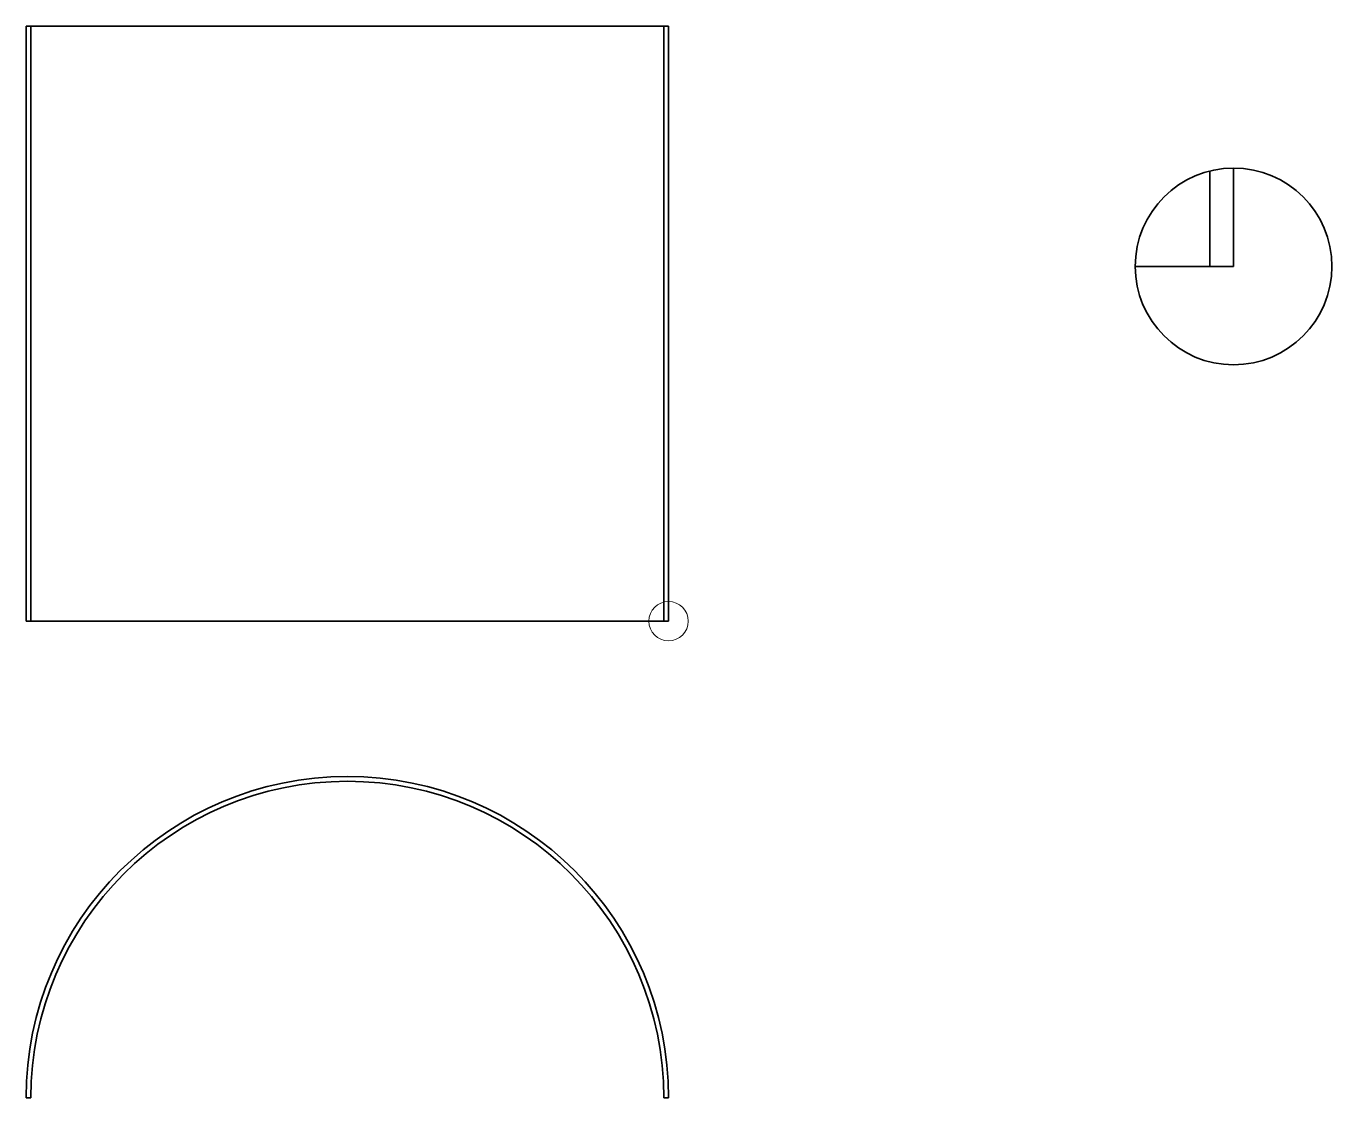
# Model space of a CAD drawing. Header units: millimetres. Extents: x 107 to 655, y 130 to 580.
import ezdxf

# ---------------------------------------------------------------- set-up
doc = ezdxf.new("R2010")
doc.units = ezdxf.units.MM
doc.layers.add('NetDam', color=7, linetype='Continuous', lineweight=35)
doc.layers.add('Netmanh', color=5, linetype='Continuous', lineweight=13)

msp = doc.modelspace()

# ---------------------------------------------------------------- linework, layer by layer
at = {"layer": 'NetDam'}
for p, q in [((106.66, 330.22), (106.66, 580.22)), ((106.66, 580.22), (108.66, 580.22)), ((108.66, 330.22), (108.66, 580.22)), ((108.66, 580.22), (374.66, 580.22)), ((374.66, 330.22), (374.66, 580.22)), ((374.66, 580.22), (376.66, 580.22)), ((376.66, 330.22), (376.66, 580.22)), ((604.09, 479.27), (604.09, 519.37)), ((614.09, 479.27), (614.09, 520.59)), ((572.77, 479.27), (604.09, 479.27)), ((604.09, 479.27), (614.09, 479.27)), ((106.66, 330.22), (108.66, 330.22)), ((108.66, 330.22), (374.66, 330.22)), ((374.66, 330.22), (376.66, 330.22)), ((106.66, 129.95), (108.66, 129.95)), ((374.66, 129.95), (376.66, 129.95))]:
    msp.add_line(p, q, dxfattribs=at)
msp.add_circle((614.09, 479.27), 41.32, dxfattribs=at)
msp.add_arc((241.66, 129.95), 135, 0, 180, dxfattribs=at)
at = {"layer": 'NetDam', "extrusion": (0, 0, -1)}
msp.add_arc((-241.66, 129.95), 133, 0, 180, dxfattribs=at)
at = {"layer": 'Netmanh'}
msp.add_circle((376.66, 330.22), 8.26, dxfattribs=at)

doc.saveas('drawing.dxf')
